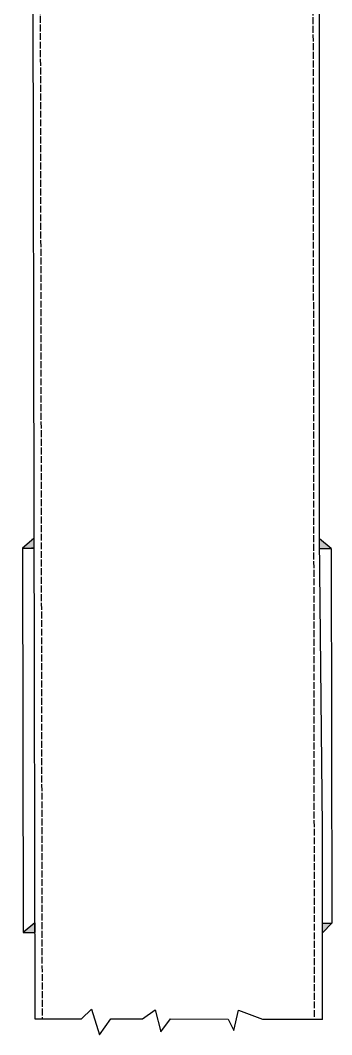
# Model space of a CAD drawing. Header units: millimetres. Extents: x 2999 to 7754, y 1967 to 8077.
# Drawn here: x 5556 to 6098, y 4480 to 6243 of the extents above; entities that cross this region are included whole.
import ezdxf

# ---------------------------------------------------------------- set-up
doc = ezdxf.new("R2010")
doc.units = ezdxf.units.MM
doc.linetypes.add('ACAD_ISO02W100', pattern=[15, 12, -3])

msp = doc.modelspace()

# ---------------------------------------------------------------- hatches: boundary and pattern name
h = msp.add_hatch(color=256)
h.dxf.hatch_style = 1
h.paths.add_polyline_path([(5576.161, 7345.449), (5556.436, 7328.756), (5576.161, 7328.756)])
h.paths.add_polyline_path([(5576.161, 7011.582), (5557.051, 6994.888), (5576.161, 6994.888)])
h.paths.add_polyline_path([(6096.544, 7010.943), (6076.512, 7010.943), (6076.512, 7002.597), (6076.512, 6994.25)])
h.paths.add_polyline_path([(6076.512, 7344.811), (6076.512, 7328.117), (6096.544, 7328.117)])
h.paths.add_polyline_path([(5580.125, 5342.244), (5560.124, 5325.551), (5580.156, 5325.551)])
h.paths.add_polyline_path([(5581.355, 4674.287), (5561.353, 4657.846), (5581.385, 4657.846)])
h.paths.add_polyline_path([(6097.8, 4673.901), (6082.013, 4673.901), (6082.013, 4657.208)])
h.paths.add_polyline_path([(6076.512, 5341.606), (6076.696, 5324.913), (6096.602, 5324.913)])

# ---------------------------------------------------------------- linework, layer by layer
for p, q in [((5576.161, 7495.689), (5581.662, 4507.606)), ((6076.512, 5341.606), (6076.512, 7010.943)), ((5580.125, 5342.244), (5560.124, 5325.551)), ((5576.161, 5342.244), (5576.161, 5342.244)), ((6082.013, 4840.835), (6076.512, 5341.606)), ((6096.602, 5324.913), (6076.512, 5341.606)), ((5560.124, 5325.551), (5580.156, 5325.551)), ((5560.124, 5325.551), (5561.353, 4657.846)), ((5580.156, 5325.551), (5576.161, 5325.551)), ((6076.512, 5324.913), (6096.602, 5324.913)), ((6096.602, 5324.913), (6097.8, 4673.901)), ((6082.013, 4506.968), (6082.013, 4840.835)), ((5581.662, 4674.54), (5561.353, 4657.846)), ((5581.662, 4674.54), (5581.662, 4657.846)), ((6082.013, 4673.901), (6097.8, 4673.901)), ((6097.8, 4673.901), (6082.013, 4657.208)), ((5561.353, 4657.846), (5581.662, 4657.846)), ((5662.704, 4507.606), (5680.145, 4524.67)), ((5680.145, 4524.67), (5694.21, 4480.26)), ((5768.776, 4507.606), (5790.793, 4523.445)), ((5790.793, 4523.445), (5800.476, 4485.462)), ((5927.383, 4487.446), (5935.808, 4522.711)), ((5935.808, 4522.711), (5977.256, 4507.024)), ((5581.662, 4507.606), (5662.704, 4507.606)), ((5694.21, 4480.26), (5713.719, 4507.606)), ((5713.719, 4507.606), (5768.776, 4507.606)), ((5800.476, 4485.462), (5817.689, 4507.606)), ((5817.689, 4507.606), (5918.047, 4507.24)), ((5918.047, 4507.24), (5927.383, 4487.446)), ((5977.256, 4507.024), (6082.013, 4507.024))]:
    msp.add_line(p, q)
at = {"linetype": 'ACAD_ISO02W100'}
for p, q in [((5588.848, 7495.713), (5594.349, 4507.629)), ((6063.825, 7328.117), (6067.436, 4506.968))]:
    msp.add_line(p, q, dxfattribs=at)

doc.saveas('drawing.dxf')
